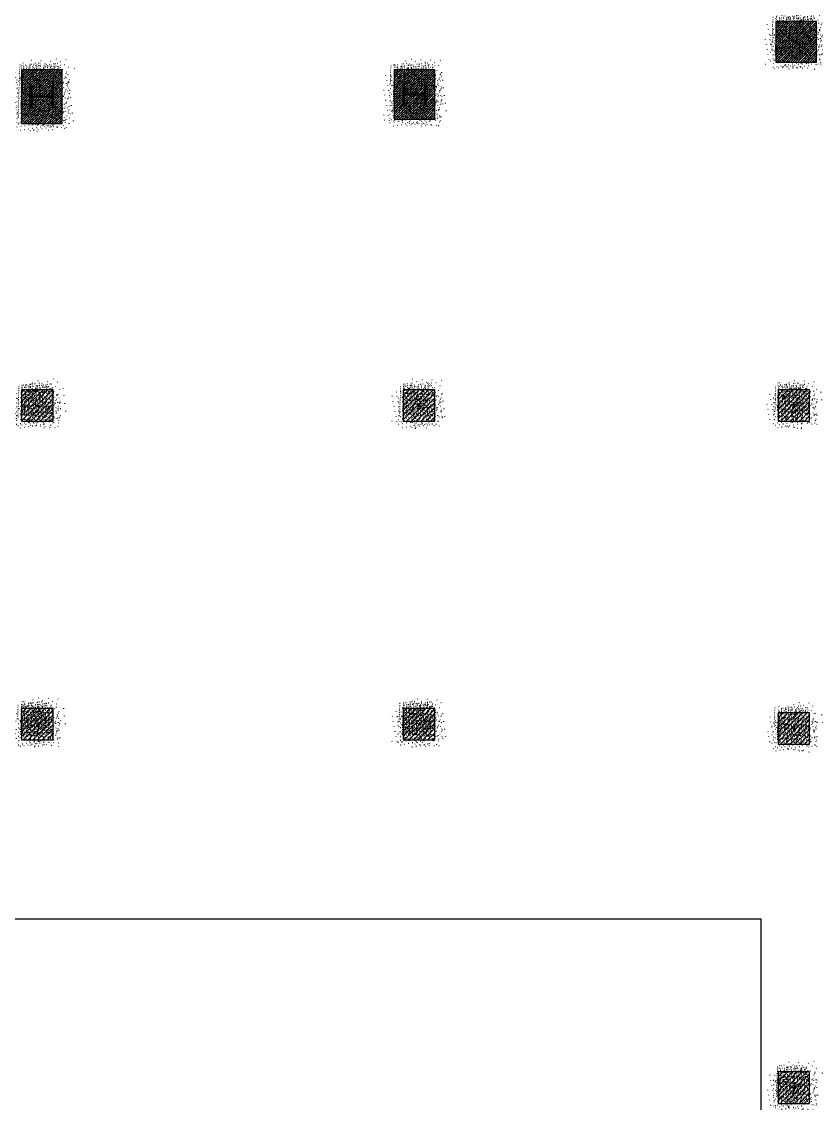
# Model space of a CAD drawing. Header units: inches. Extents: x 600420258 to 600616080, y 3473199424 to 3473292379.
# Drawn here: x 600497886 to 600515586, y 3473212118 to 3473236218 of the extents above; entities that cross this region are included whole.
import ezdxf
from ezdxf.xclip import XClip

# ---------------------------------------------------------------- set-up
doc = ezdxf.new("R2010")
doc.units = ezdxf.units.IN
doc.header["$MEASUREMENT"] = 0
doc.header["$XCLIPFRAME"] = 2
for name, color, linetype in [('SX-MALL-WALL-L-1F~2F$0$S-COLU', 30, 'Continuous'), ('SX-MALL-WALL-L-1F~2F$0$S-PATT-WALL', 83, 'Continuous'), ('SX-MALL-WALL-L-1F~2F$0$S-STEL', 111, 'Continuous'), ('SX-MALL-WALL-L-1F~2F$0$单形心', 4, 'Continuous')]:
    doc.layers.add(name, color=color, linetype=linetype)

# ---------------------------------------------------------------- blocks, each defined once
blk = doc.blocks.new('SX-MALL-WALL-L-1F~2F$0$BANWANG_XINGXIN')
at = {"color": 0}
for points in [[(0.7071067811865476, 0.7071067811865475), (-0.7071067811865477, -0.7071067811865475)], [(-0.7071067811865475, 0.7071067811865476), (0.7071067811865474, -0.7071067811865477)]]:
    blk.add_lwpolyline(points, dxfattribs=at)
blk = doc.blocks.new('SX-MALL-WALL-L-1F~2F')
at = {"layer": 'SX-MALL-WALL-L-1F~2F$0$S-PATT-WALL'}
h = blk.add_hatch(dxfattribs=at)
h.set_pattern_fill('钢筋混凝土', color=256, scale=15, pattern_type=2)
h.set_pattern_definition([(24.56816130673034, (600485512.2615991, 3473007363.807451), (-15.59158029661402, 34.10502344016549), []), (29.56816130673031, (600485512.2615991, 3473007363.807451), (97.53445421603337, -46.37920051640222), [11.25, -123.75]), (334.5681613067303, (600485512.2615991, 3473007363.807451), (19.88439778210013, 112.9961142822326), [9, -99]), (80.0195613067303, (600485520.3894702, 3473007359.942518), (117.4189029675295, 66.61682168108834), [9.5610285, -105.1713168]), (25.75236130673034, (600485522.7343841, 3473007391.920095), (141.3476152508647, -79.15081592980496), [16.875, -185.625]), (76.20376130673031, (600485534.5133477, 3473007385.324186), (182.3878362898089, 87.98253896896013), [14.3415432, -157.75695]), (330.7523613067304, (600485522.7343841, 3473007391.920095), (182.3877676303837, 87.98268140192766), [13.5, -148.5]), (0.568161306730337, (600485534.17251, 3473007379.655541), (62.82047319274221, -87.8498044824239), [11.25, -123.75]), (305.5681613067304, (600485534.17251, 3473007379.655541), (72.17288941930451, 89.18848104384892), [9, -99]), (51.01956130673031, (600485539.4075447, 3473007372.334721), (134.9933625473162, 1.338571311841363), [9.5610285, -105.1713168]), (17.06816130673036, (600485512.2615991, 3473007363.807451), (19.14085715763584, 46.15589493521907), [0, -97.8, 0, -100.5, 0, -99.375]), (347.0681613067303, (600485512.2615991, 3473007363.807451), (57.63084700269554, 41.66442755819283), [0, -57.3, 0, -95.55, 0, -37.875]), (307.0681613067303, (600485480.9160006, 3473007375.484606), (73.85474000682576, -31.12342332591599), [0, -37.5, 0, -117, 0, -155.25]), (297.0681613067303, (600485466.8596784, 3473007380.720998), (87.21641676135913, -16.46683783575089), [0, -48.749999999999, 0, -77.69999999999798, 0, -110.249999999998])])
h.paths.add_polyline_path([(600314780.8916669, 3473120694.765411), (600315199.8030645, 3473121819.271187), (600314356.4237322, 3473122133.454736), (600313937.5123346, 3473121008.94896)])
h = blk.add_hatch(dxfattribs=at)
h.set_pattern_fill('钢筋混凝土', color=256, scale=15, pattern_type=2)
h.set_pattern_definition([(24.56816130673034, (600485512.2615997, 3473007363.807451), (-15.59158029661402, 34.10502344016549), []), (29.56816130673031, (600485512.2615997, 3473007363.807451), (97.53445421603337, -46.37920051640222), [11.25, -123.75]), (334.5681613067303, (600485512.2615997, 3473007363.807451), (19.88439778210013, 112.9961142822326), [9, -99]), (80.0195613067303, (600485520.3894708, 3473007359.942518), (117.4189029675295, 66.61682168108834), [9.5610285, -105.1713168]), (25.75236130673034, (600485522.7343847, 3473007391.920095), (141.3476152508647, -79.15081592980496), [16.875, -185.625]), (76.20376130673031, (600485534.5133483, 3473007385.324186), (182.3878362898089, 87.98253896896013), [14.3415432, -157.75695]), (330.7523613067304, (600485522.7343847, 3473007391.920095), (182.3877676303837, 87.98268140192766), [13.5, -148.5]), (0.568161306730337, (600485534.1725106, 3473007379.655541), (62.82047319274221, -87.8498044824239), [11.25, -123.75]), (305.5681613067304, (600485534.1725106, 3473007379.655541), (72.17288941930451, 89.18848104384892), [9, -99]), (51.01956130673031, (600485539.4075453, 3473007372.334721), (134.9933625473162, 1.338571311841363), [9.5610285, -105.1713168]), (17.06816130673036, (600485512.2615997, 3473007363.807451), (19.14085715763584, 46.15589493521907), [0, -97.8, 0, -100.5, 0, -99.375]), (347.0681613067303, (600485512.2615997, 3473007363.807451), (57.63084700269554, 41.66442755819283), [0, -57.3, 0, -95.55, 0, -37.875]), (307.0681613067303, (600485480.9160012, 3473007375.484606), (73.85474000682576, -31.12342332591599), [0, -37.5, 0, -117, 0, -155.25]), (297.0681613067303, (600485466.859679, 3473007380.720998), (87.21641676135913, -16.46683783575089), [0, -48.74999999999901, 0, -77.69999999999801, 0, -110.249999999998])])
h.paths.add_polyline_path([(600322593.6325691, 3473117891.003724), (600322977.6346838, 3473118921.800686), (600322134.2553518, 3473119235.984234), (600321750.2532371, 3473118205.187272)])
h = blk.add_hatch(dxfattribs=at)
h.set_pattern_fill('钢筋混凝土', color=256, scale=15, pattern_type=2)
h.set_pattern_definition([(24.56816130673034, (600485513.7750041, 3473007224.641581), (-15.59158029661402, 34.10502344016549), []), (29.56816130673031, (600485513.7750041, 3473007224.641581), (97.53445421603337, -46.37920051640222), [11.25, -123.75]), (334.5681613067303, (600485513.7750041, 3473007224.641581), (19.88439778210013, 112.9961142822326), [9, -99]), (80.0195613067303, (600485521.9028753, 3473007220.776649), (117.4189029675295, 66.61682168108834), [9.5610285, -105.1713168]), (25.75236130673034, (600485524.2477891, 3473007252.754225), (141.3476152508647, -79.15081592980496), [16.875, -185.625]), (76.20376130673031, (600485536.0267528, 3473007246.158317), (182.3878362898089, 87.98253896896013), [14.3415432, -157.75695]), (330.7523613067304, (600485524.2477891, 3473007252.754225), (182.3877676303837, 87.98268140192766), [13.5, -148.5]), (0.568161306730337, (600485535.6859151, 3473007240.489672), (62.82047319274221, -87.8498044824239), [11.25, -123.75]), (305.5681613067304, (600485535.6859151, 3473007240.489672), (72.17288941930451, 89.18848104384892), [9, -99]), (51.01956130673031, (600485540.9209498, 3473007233.168851), (134.9933625473162, 1.338571311841363), [9.5610285, -105.1713168]), (17.06816130673036, (600485513.7750041, 3473007224.641581), (19.14085715763584, 46.15589493521907), [0, -97.8, 0, -100.5, 0, -99.375]), (347.0681613067303, (600485513.7750041, 3473007224.641581), (57.63084700269554, 41.66442755819283), [0, -57.3, 0, -95.55, 0, -37.875]), (307.0681613067303, (600485482.4294057, 3473007236.318736), (73.85474000682576, -31.12342332591599), [0, -37.5, 0, -117, 0, -155.25]), (297.0681613067303, (600485468.3730835, 3473007241.555129), (87.21641676135913, -16.46683783575089), [0, -48.74999999999902, 0, -77.69999999999803, 0, -110.249999999998])])
h.paths.add_polyline_path([(600331002.2707788, 3473116113.926833), (600331316.4543271, 3473116957.306166), (600330473.074995, 3473117271.489714), (600330158.8914466, 3473116428.110382)])
h = blk.add_hatch(dxfattribs=at)
h.set_pattern_fill('钢筋混凝土', color=256, scale=15, pattern_type=2)
h.set_pattern_definition([(24.56816131876918, (600332888.9347438, 3473134139.316676), (-31.18316060756021, 68.21004687377882), []), (29.56816131876925, (600332888.9347438, 3473134139.316676), (97.53445422577846, -46.37920049590846), [11.25, -123.75]), (334.5681613187692, (600332888.9347438, 3473134139.316676), (19.88439775835759, 112.9961142864107), [9, -99]), (80.01956131876923, (600332897.0626149, 3473134135.451744), (117.4189029535321, 66.61682170576017), [9.5610285, -105.1713168]), (25.75236131876919, (600332899.4075288, 3473134167.42932), (141.3476152674957, -79.15081590010527), [16.8749999999995, -185.624999999996]), (76.20376131876925, (600332911.1864924, 3473134160.833412), (182.3878362713222, 87.98253900728311), [14.3415432, -157.75695]), (330.7523613187692, (600332899.4075288, 3473134167.42932), (182.387767611897, 87.98268144025062), [13.49999999999975, -148.499999999996]), (0.5681613187692669, (600332910.8456547, 3473134155.164767), (62.82047321120105, -87.84980446922418), [11.25, -123.75]), (305.5681613187692, (600332910.8456547, 3473134155.164767), (72.17288940056439, 89.18848105901375), [9, -99]), (51.01956131876926, (600332916.0806894, 3473134147.843946), (134.9933625470349, 1.33857134020591), [9.5610285, -105.1713168]), (17.06816131876921, (600332888.9347438, 3473134139.316676), (19.14085714793764, 46.15589493924091), [0.75, -97.8, 0.75, -100.5, 0.75, -99.375]), (347.0681613187692, (600332888.9347438, 3473134139.316676), (57.63084699394109, 41.66442757030211), [0.75, -57.3, 0.75, -95.55, 0.75, -37.875]), (307.0681613187692, (600332857.5891453, 3473134150.993831), (73.85474001336534, -31.12342331039777), [0.75, -37.5, 0.75, -117, 0.75, -155.25]), (297.0681613187692, (600332843.5328231, 3473134156.230224), (87.2164167648191, -16.46683781742514), [0.75, -48.75, 0.75, -77.69999999999999, 0.75, -110.25])])
h.paths.add_polyline_path([(600312279.0296332, 3473114551.799807), (600312523.3946153, 3473115207.76151), (600311867.4329125, 3473115452.126492), (600311623.0679303, 3473114796.164789)])
h = blk.add_hatch(dxfattribs=at)
h.set_pattern_fill('钢筋混凝土', color=256, scale=15, pattern_type=2)
h.set_pattern_definition([(24.56816131876918, (600332982.6435554, 3473134104.407394), (-31.18316060756021, 68.21004687377882), []), (29.56816131876925, (600332982.6435554, 3473134104.407394), (97.53445422577846, -46.37920049590846), [11.25, -123.75]), (334.5681613187692, (600332982.6435554, 3473134104.407394), (19.88439775835759, 112.9961142864107), [9, -99]), (80.01956131876923, (600332990.7714266, 3473134100.542461), (117.4189029535321, 66.61682170576017), [9.5610285, -105.1713168]), (25.75236131876919, (600332993.1163404, 3473134132.520038), (141.3476152674957, -79.15081590010527), [16.8749999999995, -185.624999999996]), (76.20376131876925, (600333004.8953041, 3473134125.924129), (182.3878362713222, 87.98253900728311), [14.3415432, -157.75695]), (330.7523613187692, (600332993.1163404, 3473134132.520038), (182.387767611897, 87.98268144025062), [13.49999999999975, -148.499999999996]), (0.5681613187692669, (600333004.5544664, 3473134120.255485), (62.82047321120105, -87.84980446922418), [11.25, -123.75]), (305.5681613187692, (600333004.5544664, 3473134120.255485), (72.17288940056439, 89.18848105901375), [9, -99]), (51.01956131876926, (600333009.7895011, 3473134112.934664), (134.9933625470349, 1.33857134020591), [9.5610285, -105.1713168]), (17.06816131876921, (600332982.6435554, 3473134104.407394), (19.14085714793764, 46.15589493924091), [0.75, -97.8, 0.75, -100.5, 0.75, -99.375]), (347.0681613187692, (600332982.6435554, 3473134104.407394), (57.63084699394109, 41.66442757030211), [0.75, -57.3, 0.75, -95.55, 0.75, -37.875]), (307.0681613187692, (600332951.297957, 3473134116.084549), (73.85474001336534, -31.12342331039777), [0.75, -37.5, 0.75, -117, 0.75, -155.25]), (297.0681613187692, (600332937.2416347, 3473134121.320941), (87.2164167648191, -16.46683781742514), [0.75, -48.75, 0.75, -77.69999999999999, 0.75, -110.25])])
h.paths.add_polyline_path([(600320244.2788799, 3473111584.510739), (600320488.6438619, 3473112240.472442), (600319832.6821591, 3473112484.837424), (600319588.3171769, 3473111828.875721)])
h = blk.add_hatch(dxfattribs=at)
h.set_pattern_fill('钢筋混凝土', color=256, scale=15, pattern_type=2)
h.set_pattern_definition([(24.56816131876918, (600332935.7891504, 3473134121.862035), (-31.18316060756021, 68.21004687377882), []), (29.56816131876925, (600332935.7891504, 3473134121.862035), (97.53445422577846, -46.37920049590846), [11.25, -123.75]), (334.5681613187692, (600332935.7891504, 3473134121.862035), (19.88439775835759, 112.9961142864107), [9, -99]), (80.01956131876923, (600332943.9170215, 3473134117.997102), (117.4189029535321, 66.61682170576017), [9.5610285, -105.1713168]), (25.75236131876919, (600332946.2619354, 3473134149.974679), (141.3476152674957, -79.15081590010527), [16.87499999999951, -185.624999999996]), (76.20376131876925, (600332958.040899, 3473134143.37877), (182.3878362713222, 87.98253900728311), [14.3415432, -157.75695]), (330.7523613187692, (600332946.2619354, 3473134149.974679), (182.387767611897, 87.98268144025062), [13.49999999999975, -148.499999999996]), (0.5681613187692669, (600332957.7000613, 3473134137.710125), (62.82047321120105, -87.84980446922418), [11.25, -123.75]), (305.5681613187692, (600332957.7000613, 3473134137.710125), (72.17288940056439, 89.18848105901375), [9, -99]), (51.01956131876926, (600332962.935096, 3473134130.389305), (134.9933625470349, 1.33857134020591), [9.5610285, -105.1713168]), (17.06816131876921, (600332935.7891504, 3473134121.862035), (19.14085714793764, 46.15589493924091), [0.75, -97.8, 0.75, -100.5, 0.75, -99.375]), (347.0681613187692, (600332935.7891504, 3473134121.862035), (57.63084699394109, 41.66442757030211), [0.75, -57.3, 0.75, -95.55, 0.75, -37.875]), (307.0681613187692, (600332904.4435519, 3473134133.53919), (73.85474001336534, -31.12342331039777), [0.75, -37.5, 0.75, -117, 0.75, -155.25]), (297.0681613187692, (600332890.3872297, 3473134138.775582), (87.2164167648191, -16.46683781742514), [0.75, -48.75, 0.75, -77.69999999999999, 0.75, -110.25])])
h.paths.add_polyline_path([(600328068.9649097, 3473108669.585596), (600328313.3298917, 3473109325.547298), (600327657.3681889, 3473109569.912281), (600327413.0032068, 3473108913.950578)])
h = blk.add_hatch(dxfattribs=at)
h.set_pattern_fill('钢筋混凝土', color=256, scale=15, pattern_type=2)
h.set_pattern_definition([(24.56816131876918, (600332801.661528, 3473133905.044629), (-31.18316060756021, 68.21004687377882), []), (29.56816131876925, (600332801.661528, 3473133905.044629), (97.53445422577846, -46.37920049590846), [11.25, -123.75]), (334.5681613187692, (600332801.661528, 3473133905.044629), (19.88439775835759, 112.9961142864107), [9, -99]), (80.01956131876923, (600332809.7893991, 3473133901.179696), (117.4189029535321, 66.61682170576017), [9.5610285, -105.1713168]), (25.75236131876919, (600332812.134313, 3473133933.157273), (141.3476152674957, -79.15081590010527), [16.87499999999951, -185.6249999999961]), (76.20376131876925, (600332823.9132767, 3473133926.561364), (182.3878362713222, 87.98253900728311), [14.3415432, -157.75695]), (330.7523613187692, (600332812.134313, 3473133933.157273), (182.387767611897, 87.98268144025062), [13.49999999999975, -148.4999999999961]), (0.5681613187692669, (600332823.572439, 3473133920.892719), (62.82047321120105, -87.84980446922418), [11.25, -123.75]), (305.5681613187692, (600332823.572439, 3473133920.892719), (72.17288940056439, 89.18848105901375), [9, -99]), (51.01956131876926, (600332828.8074737, 3473133913.571899), (134.9933625470349, 1.33857134020591), [9.5610285, -105.1713168]), (17.06816131876921, (600332801.661528, 3473133905.044629), (19.14085714793764, 46.15589493924091), [0.75, -97.8, 0.75, -100.5, 0.75, -99.375]), (347.0681613187692, (600332801.661528, 3473133905.044629), (57.63084699394109, 41.66442757030211), [0.75, -57.3, 0.75, -95.55, 0.75, -37.875]), (307.0681613187692, (600332770.3159295, 3473133916.721784), (73.85474001336534, -31.12342331039777), [0.75, -37.5, 0.75, -117, 0.75, -155.25]), (297.0681613187692, (600332756.2596073, 3473133921.958176), (87.2164167648191, -16.46683781742514), [0.75, -48.75, 0.75, -77.69999999999999, 0.75, -110.25])])
h.paths.add_polyline_path([(600309800.4705231, 3473107898.473953), (600310044.8355051, 3473108554.435656), (600309388.8738023, 3473108798.800638), (600309144.5088202, 3473108142.838935)])
h = blk.add_hatch(dxfattribs=at)
h.set_pattern_fill('钢筋混凝土', color=256, scale=15, pattern_type=2)
h.set_pattern_definition([(24.56816131876918, (600332895.3703426, 3473133870.135345), (-31.18316060756021, 68.21004687377882), []), (29.56816131876925, (600332895.3703426, 3473133870.135345), (97.53445422577846, -46.37920049590846), [11.25, -123.75]), (334.5681613187692, (600332895.3703426, 3473133870.135345), (19.88439775835759, 112.9961142864107), [9, -99]), (80.01956131876923, (600332903.4982138, 3473133866.270413), (117.4189029535321, 66.61682170576017), [9.5610285, -105.1713168]), (25.75236131876919, (600332905.8431276, 3473133898.24799), (141.3476152674957, -79.15081590010527), [16.87499999999951, -185.6249999999961]), (76.20376131876925, (600332917.6220913, 3473133891.652081), (182.3878362713222, 87.98253900728311), [14.3415432, -157.75695]), (330.7523613187692, (600332905.8431276, 3473133898.24799), (182.387767611897, 87.98268144025062), [13.49999999999975, -148.4999999999961]), (0.5681613187692669, (600332917.2812536, 3473133885.983436), (62.82047321120105, -87.84980446922418), [11.25, -123.75]), (305.5681613187692, (600332917.2812536, 3473133885.983436), (72.17288940056439, 89.18848105901375), [9, -99]), (51.01956131876926, (600332922.5162883, 3473133878.662616), (134.9933625470349, 1.33857134020591), [9.5610285, -105.1713168]), (17.06816131876921, (600332895.3703426, 3473133870.135345), (19.14085714793764, 46.15589493924091), [0.75, -97.8, 0.75, -100.5, 0.75, -99.375]), (347.0681613187692, (600332895.3703426, 3473133870.135345), (57.63084699394109, 41.66442757030211), [0.75, -57.3, 0.75, -95.55, 0.75, -37.875]), (307.0681613187692, (600332864.0247442, 3473133881.8125), (73.85474001336534, -31.12342331039777), [0.75, -37.5, 0.75, -117, 0.75, -155.25]), (297.0681613187692, (600332849.9684219, 3473133887.048893), (87.2164167648191, -16.46683781742514), [0.75, -48.75, 0.75, -77.69999999999999, 0.75, -110.25])])
h.paths.add_polyline_path([(600317765.7197709, 3473104931.184885), (600318010.0847529, 3473105587.146588), (600317354.1230501, 3473105831.51157), (600317109.758068, 3473105175.549867)])
h = blk.add_hatch(dxfattribs=at)
h.set_pattern_fill('钢筋混凝土', color=256, scale=15, pattern_type=2)
h.set_pattern_definition([(24.56816131876918, (600332831.0612959, 3473133840.735579), (-31.18316060756021, 68.21004687377882), []), (29.56816131876925, (600332831.0612959, 3473133840.735579), (97.53445422577846, -46.37920049590846), [11.25, -123.75]), (334.5681613187692, (600332831.0612959, 3473133840.735579), (19.88439775835759, 112.9961142864107), [9, -99]), (80.01956131876923, (600332839.189167, 3473133836.870646), (117.4189029535321, 66.61682170576017), [9.5610285, -105.1713168]), (25.75236131876919, (600332841.5340809, 3473133868.848223), (141.3476152674957, -79.15081590010527), [16.87499999999951, -185.6249999999961]), (76.20376131876925, (600332853.3130445, 3473133862.252315), (182.3878362713222, 87.98253900728311), [14.3415432, -157.75695]), (330.7523613187692, (600332841.5340809, 3473133868.848223), (182.387767611897, 87.98268144025062), [13.49999999999975, -148.4999999999961]), (0.5681613187692669, (600332852.9722068, 3473133856.58367), (62.82047321120105, -87.84980446922418), [11.25, -123.75]), (305.5681613187692, (600332852.9722068, 3473133856.58367), (72.17288940056439, 89.18848105901375), [9, -99]), (51.01956131876926, (600332858.2072415, 3473133849.262849), (134.9933625470349, 1.33857134020591), [9.5610285, -105.1713168]), (17.06816131876921, (600332831.0612959, 3473133840.735579), (19.14085714793764, 46.15589493924091), [0.75, -97.8, 0.75, -100.5, 0.75, -99.375]), (347.0681613187692, (600332831.0612959, 3473133840.735579), (57.63084699394109, 41.66442757030211), [0.75, -57.3, 0.75, -95.55, 0.75, -37.875]), (307.0681613187692, (600332799.7156974, 3473133852.412734), (73.85474001336534, -31.12342331039777), [0.75, -37.5, 0.75, -117, 0.75, -155.25]), (297.0681613187692, (600332785.6593752, 3473133857.649127), (87.2164167648191, -16.46683781742514), [0.75, -48.75, 0.75, -77.69999999999999, 0.75, -110.25])])
h.paths.add_polyline_path([(600325555.4965162, 3473101922.550926), (600325799.8614982, 3473102578.512629), (600325143.8997954, 3473102822.877611), (600324899.5348134, 3473102166.915909)])
h = blk.add_hatch(dxfattribs=at)
h.set_pattern_fill('钢筋混凝土', color=256, scale=15, pattern_type=2)
h.set_pattern_definition([(24.56816131876918, (600332447.0324386, 3473132809.948584), (-31.18316060756021, 68.21004687377882), []), (29.56816131876925, (600332447.0324386, 3473132809.948584), (97.53445422577846, -46.37920049590846), [11.25, -123.75]), (334.5681613187692, (600332447.0324386, 3473132809.948584), (19.88439775835759, 112.9961142864107), [9, -99]), (80.01956131876923, (600332455.1603098, 3473132806.083651), (117.4189029535321, 66.61682170576017), [9.5610285, -105.1713168]), (25.75236131876919, (600332457.5052236, 3473132838.061228), (141.3476152674957, -79.15081590010527), [16.87499999999951, -185.624999999996]), (76.20376131876925, (600332469.2841873, 3473132831.465319), (182.3878362713222, 87.98253900728311), [14.3415432, -157.75695]), (330.7523613187692, (600332457.5052236, 3473132838.061228), (182.387767611897, 87.98268144025062), [13.49999999999975, -148.499999999996]), (0.5681613187692669, (600332468.9433496, 3473132825.796674), (62.82047321120105, -87.84980446922418), [11.25, -123.75]), (305.5681613187692, (600332468.9433496, 3473132825.796674), (72.17288940056439, 89.18848105901375), [9, -99]), (51.01956131876926, (600332474.1783843, 3473132818.475854), (134.9933625470349, 1.33857134020591), [9.5610285, -105.1713168]), (17.06816131876921, (600332447.0324386, 3473132809.948584), (19.14085714793764, 46.15589493924091), [0.75, -97.8, 0.75, -100.5, 0.75, -99.375]), (347.0681613187692, (600332447.0324386, 3473132809.948584), (57.63084699394109, 41.66442757030211), [0.75, -57.3, 0.75, -95.55, 0.75, -37.875]), (307.0681613187692, (600332415.6868402, 3473132821.625739), (73.85474001336534, -31.12342331039777), [0.75, -37.5, 0.75, -117, 0.75, -155.25]), (297.0681613187692, (600332401.630518, 3473132826.862131), (87.2164167648191, -16.46683781742514), [0.75, -48.75, 0.75, -77.69999999999999, 0.75, -110.25])])
h.paths.add_polyline_path([(600322762.7271254, 3473094425.855729), (600323007.0921074, 3473095081.817431), (600322351.1304046, 3473095326.182414), (600322106.7654226, 3473094670.220711)])
at = {"layer": 'SX-MALL-WALL-L-1F~2F$0$S-COLU'}
for points in [[(600314780.8916669, 3473120694.765411), (600315199.8030645, 3473121819.271187), (600314356.4237322, 3473122133.454736), (600313937.5123346, 3473121008.94896)], [(600322593.6325691, 3473117891.003724), (600322977.6346838, 3473118921.800686), (600322134.2553518, 3473119235.984234), (600321750.2532371, 3473118205.187272)], [(600331002.2707788, 3473116113.926833), (600331316.4543271, 3473116957.306166), (600330473.074995, 3473117271.489714), (600330158.8914466, 3473116428.110382)], [(600312279.0296332, 3473114551.799807), (600312523.3946153, 3473115207.76151), (600311867.4329125, 3473115452.126492), (600311623.0679303, 3473114796.164789)], [(600320244.2788799, 3473111584.510739), (600320488.6438619, 3473112240.472442), (600319832.6821591, 3473112484.837424), (600319588.3171769, 3473111828.875721)], [(600328068.9649097, 3473108669.585596), (600328313.3298917, 3473109325.547298), (600327657.3681889, 3473109569.912281), (600327413.0032068, 3473108913.950578)], [(600309800.4705231, 3473107898.473953), (600310044.8355051, 3473108554.435656), (600309388.8738023, 3473108798.800638), (600309144.5088202, 3473108142.838935)], [(600317765.7197709, 3473104931.184885), (600318010.0847529, 3473105587.146588), (600317354.1230501, 3473105831.51157), (600317109.758068, 3473105175.549867)], [(600325555.4965162, 3473101922.550926), (600325799.8614982, 3473102578.512629), (600325143.8997954, 3473102822.877611), (600324899.5348134, 3473102166.915909)], [(600322762.7271254, 3473094425.855729), (600323007.0921074, 3473095081.817431), (600322351.1304046, 3473095326.182414), (600322106.7654226, 3473094670.220711)]]:
    blk.add_lwpolyline(points, close=True, dxfattribs=at)
at = {"layer": 'SX-MALL-WALL-L-1F~2F$0$S-STEL', "color": 1}
for points in [[(600314421.6588702, 3473121735.655318), (600314440.400633, 3473121728.673462), (600314356.6183535, 3473121503.772306), (600314787.6789007, 3473121343.189604), (600314871.4611857, 3473121568.090757), (600314890.2029436, 3473121561.108902), (600314715.6565391, 3473121092.564825), (600314696.9147644, 3473121099.546686), (600314780.6970441, 3473121324.447841), (600314349.6364971, 3473121485.030544), (600314265.8542175, 3473121260.129389), (600314247.1124547, 3473121267.111245)], [(600322216.945133, 3473118885.039228), (600322235.6868957, 3473118878.057372), (600322151.9046162, 3473118653.156216), (600322582.9651635, 3473118492.573514), (600322666.7474484, 3473118717.474667), (600322685.4892063, 3473118710.492812), (600322510.9428018, 3473118241.948735), (600322492.2010272, 3473118248.930595), (600322575.9833069, 3473118473.83175), (600322144.9227599, 3473118634.414454), (600322061.1404803, 3473118409.513299), (600322042.3987174, 3473118416.495155)]]:
    blk.add_lwpolyline(points, close=True, dxfattribs=at)
at = {"layer": 'SX-MALL-WALL-L-1F~2F$0$单形心', "color": 1, "xscale": 50, "yscale": 50, "zscale": 50}
blk.add_blockref('SX-MALL-WALL-L-1F~2F$0$BANWANG_XINGXIN', (600314568.6576997, 3473121414.110073), dxfattribs=at)
at = {"layer": 'SX-MALL-WALL-L-1F~2F$0$单形心', "xscale": 50, "yscale": 50, "zscale": 50}
for p in [(600322363.9439605, 3473118563.49398), (600330737.6728867, 3473116692.708274), (600312073.2312728, 3473115001.96315), (600320038.4805194, 3473112034.674082), (600327863.1665493, 3473109119.748938), (600309594.6721627, 3473108348.637295), (600317559.9214104, 3473105381.348228), (600325349.6981559, 3473102372.714269), (600322556.928765, 3473094876.019071)]:
    blk.add_blockref('SX-MALL-WALL-L-1F~2F$0$BANWANG_XINGXIN', p, dxfattribs=at)

msp = doc.modelspace()

# ---------------------------------------------------------------- block references
ref = msp.add_blockref('SX-MALL-WALL-L-1F~2F', (1250392458.527329, 9048125.682563305), dxfattribs=dict(rotation=20.43183869077545))
XClip(ref).set_block_clipping_path([(600349769.7341375, 3473074679.418533), (600357001.7302529, 3473071985.287766), (600356499.8725733, 3473070638.124951), (600359302.5086629, 3473069594.060767), (600362345.1765132, 3473077761.653201), (600381551.4312518, 3473070606.759726), (600391553.7259278, 3473066880.611454), (600387749.827644, 3473056669.608357), (600391632.1759799, 3473055223.319679), (600395635.5522461, 3473065969.791956), (600406982.2408491, 3473061742.817497), (600403058.8006672, 3473051210.921831), (600412723.2437257, 3473047610.6332), (600445093.3740637, 3473134503.466942), (600393055.2444371, 3473153889.197227), (600387463.4997383, 3473138878.984498), (600380158.3525343, 3473141600.366193), (600382830.751978, 3473148774.027779), (600388210.8522022, 3473146769.782572), (600390696.2253517, 3473153441.399696), (600277474.697425, 3473195619.741203), (600273446.9822528, 3473184807.934726), (600257129.111771, 3473190886.82031), (600241575.9633431, 3473149136.690594), (600258197.8999482, 3473142944.531458), (600255239.7303221, 3473135003.762026), (600263182.3271956, 3473132044.911624), (600260741.6763649, 3473125493.34496), (600269350.4970673, 3473122286.306632), (600271511.1407766, 3473128086.235537), (600286270.1853781, 3473122588.058336), (600284109.5416689, 3473116788.129431), (600282580.7823727, 3473112684.400902), (600291840.7574171, 3473109234.788475), (600290827.7957876, 3473106515.642598), (600293360.405141, 3473105572.171298), (600294731.2544166, 3473109252.0137), (600323175.4764534, 3473098655.706329), (600321336.3302773, 3473093718.790065), (600344750.773286, 3473084996.222976), (600341987.4689643, 3473077578.540671), (600344583.6790427, 3473076611.376234), (600346015.5062013, 3473080454.904757), (600351201.5612961, 3473078522.947055)])

doc.saveas('drawing.dxf')
